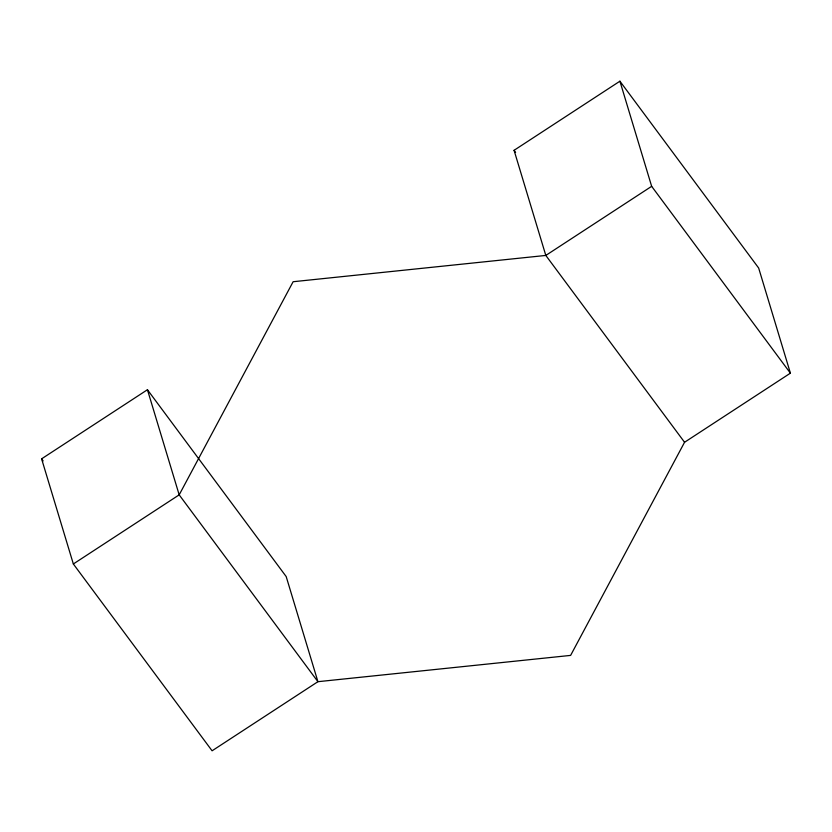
<?xml version="1.0" encoding="UTF-8"?>
<svg xmlns="http://www.w3.org/2000/svg" width="832" height="832" viewBox="0 0 832 832"><rect width="100%" height="100%" fill="white"/><g stroke="black" fill="none" stroke-linecap="round" stroke-linejoin="round"><path stroke-width="1.25" d="M684.559 442.27L545.813 255.434L514.072 150.311L619.913 81.203L758.659 268.029L790.4 373.162L684.559 442.27L570.617 655.398L317.928 681.689L212.087 750.797L73.341 563.971L41.6 458.838L147.441 389.73L286.187 576.566L317.928 681.689L179.182 494.853L147.441 389.73M73.341 563.971L179.182 494.853L293.124 281.726L545.813 255.434L651.654 186.326L619.913 81.203M651.654 186.326L790.4 373.162M514.072 150.311L515.611 152.391M41.6 458.838L43.139 460.918"/></g></svg>
